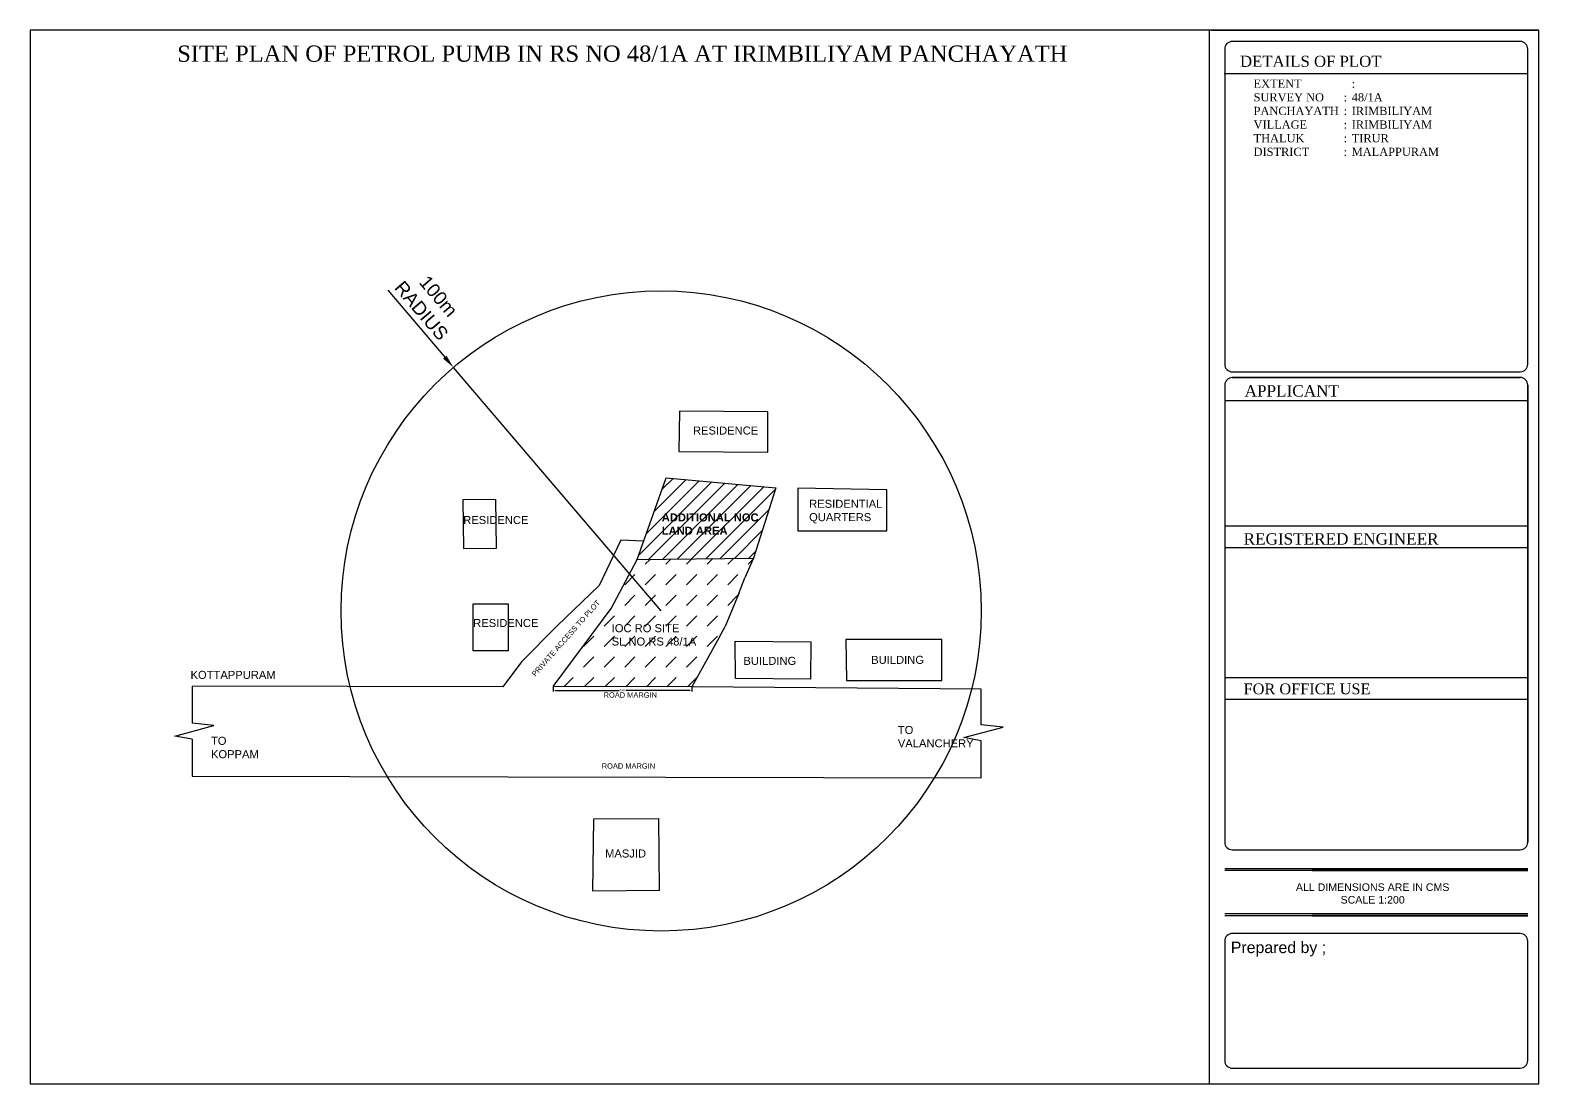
# Model space of a CAD drawing. Header units: metres. Extents: x 3996 to 16803, y -1642 to 12107.
# Drawn here: x 6093.2 to 6376, y 2655.7 to 2853.2 of the extents above; entities that cross this region are included whole.
import ezdxf

# ---------------------------------------------------------------- set-up
doc = ezdxf.new("R2010")
doc.units = ezdxf.units.M
doc.styles.add('SA', font='times.ttf')
doc.styles.get("Standard").update_dxf_attribs({"font": 'arial.ttf'})
doc.styles.add('style1', font='romand.shx', dxfattribs={"height": 5})
doc.dimstyles.new('300', dxfattribs={"dimtxt": 0.38, "dimasz": 0.4, "dimexe": 0.18, "dimexo": 0.0625, "dimgap": 0.09, "dimtad": 0, "dimdec": 0, "dimlfac": 100, "dimzin": 0, "dimdsep": 46, "dimtxsty": 'SA', "dimcen": 0.09, "dimadec": 0, "dimazin": 0, "dimtfac": 1, "dimtdec": 0, "dimtofl": 0, "dimtmove": 0, "dimatfit": 3, "dimfxl": 1, "dimtolj": 1, "dimtzin": 0, "dimarcsym": 0})
doc.dimstyles.new('ISO-25', dxfattribs={"dimtxt": 5, "dimasz": 2.5, "dimexe": 1.25, "dimexo": 0.625, "dimtad": 1, "dimzin": 9, "dimtxsty": 'Standard', "dimcen": 2.5, "dimadec": 0, "dimazin": 0, "dimtfac": 1, "dimtmove": 1, "dimatfit": 3, "dimfxl": 1, "dimarcsym": 0})

# ---------------------------------------------------------------- blocks, each defined once
blk = doc.blocks.new('*D39')
at = {"color": 0, "lineweight": -2, "transparency": 16777216}
for p, q in [((6160.25, 2804.46), (6170.95, 2791.91)), ((6211.5, 2744.34), (6172.57, 2790))]:
    blk.add_line(p, q, dxfattribs=at)
at = {"color": 0, "transparency": 16777216}
blk.add_solid([(6171.27, 2792.18), (6170.63, 2791.64), (6172.57, 2790)], dxfattribs=at)
at = {"layer": 'Defpoints', "color": 0, "transparency": 16777216}
for p in [(6172.57, 2790), (6211.5, 2744.34)]:
    blk.add_point(p, dxfattribs=at)
at = {"color": 0, "transparency": 16777216, "insert": (6168.16, 2802), "char_height": 5, "width": 5.7877, "attachment_point": 5, "rotation": 310.447}
blk.add_mtext('{\\H0.5x;100m RADIUS}', dxfattribs=at)
blk = doc.blocks.new('*D51')
at = {"color": 0, "lineweight": -2, "transparency": 16777216}
for p, q in [((6191.27, 2730.11), (6191.27, 2729.28)), ((6191.67, 2729.46), (6203.64, 2729.44)), ((6216.87, 2729.43), (6204.91, 2729.44)), ((6217.27, 2730.08), (6217.27, 2729.25))]:
    blk.add_line(p, q, dxfattribs=at)
at = {"color": 0, "transparency": 16777216}
for points in [[(6191.67, 2729.52), (6191.67, 2729.39), (6191.27, 2729.46)], [(6216.87, 2729.49), (6216.87, 2729.36), (6217.27, 2729.43)]]:
    blk.add_solid(points, dxfattribs=at)
at = {"layer": 'Defpoints', "color": 0, "transparency": 16777216}
for p in [(6191.27, 2730.17), (6191.27, 2729.46), (6217.27, 2730.14)]:
    blk.add_point(p, dxfattribs=at)
at = {"color": 0, "transparency": 16777216, "insert": (6204.27, 2729.44), "char_height": 0.38, "attachment_point": 5, "rotation": 359.9302, "style": 'SA'}
blk.add_mtext('\\A1;2600', dxfattribs=at)

msp = doc.modelspace()

# ---------------------------------------------------------------- hatches: boundary and pattern name
h = msp.add_hatch()
h.set_pattern_fill('ANSI31', color=256, scale=0.59)
h.set_pattern_definition([(45, (211.5895, -154.609), (-1.3245878, 1.3245878), [])])
h.paths.add_polyline_path([(6228.81494, 2754.25611), (6232.97469, 2767.41305), (6212.43596, 2769.31734), (6206.97617, 2753.97909)])
h.paths.add_polyline_path([(6211.07202, 2757.785), (6230.14228, 2757.785), (6230.14228, 2763.37606), (6211.07202, 2763.37606)], flags=24)
h = msp.add_hatch()
h.set_pattern_fill('DASH', color=256, scale=0.86, angle=45)
h.set_pattern_definition([(45, (211.5895, -154.609), (0, 3.8615101), [2.7305, -2.7305])])
h.paths.add_polyline_path([(6226.07232, 2747.59487), (6227.20299, 2750.56391), (6228.81494, 2754.25611), (6206.97617, 2753.97909), (6202.12313, 2744.80386), (6191.27232, 2730.17032), (6217.2723, 2730.13864), (6222.33421, 2739.35252), (6223.47222, 2741.42397)])
h.paths.add_polyline_path([(6201.65059, 2736.99398), (6218.34499, 2736.99398), (6218.34499, 2742.61165), (6201.65059, 2742.61165)], flags=24)

# ---------------------------------------------------------------- linework, layer by layer
for p, q in [((6314.22148, 2853.21712), (6314.22148, 2655.70731)), ((6314.63118, 2853.21712), (6375.9845, 2853.21712)), ((6317.0271, 2845.07918), (6373.9087, 2845.07918)), ((6317.22504, 2845.07918), (6373.90476, 2845.07918)), ((6372.48492, 2788.11303), (6318.53102, 2788.11303)), ((6318.53102, 2788.11303), (6372.48492, 2788.11303)), ((6317.11118, 2786.69319), (6317.11118, 2701.00813)), ((6373.90476, 2786.69319), (6373.90476, 2701.00813)), ((6317.11118, 2783.81984), (6373.90476, 2783.81984)), ((6214.91658, 2781.78789), (6214.82615, 2774.23106)), ((6231.51125, 2781.69926), (6214.91658, 2781.78789)), ((6231.47089, 2774.14215), (6231.51125, 2781.69926)), ((6214.82615, 2774.23106), (6231.47089, 2774.14215)), ((6206.97617, 2753.97909), (6212.43596, 2769.31734)), ((6212.43596, 2769.31734), (6232.97469, 2767.41305)), ((6232.97469, 2767.41305), (6228.81494, 2754.25611)), ((6237.10561, 2767.34593), (6237.10561, 2759.38223)), ((6253.75937, 2767.05474), (6237.10561, 2767.34593)), ((6253.76061, 2766.81501), (6253.75937, 2767.05474)), ((6253.76061, 2759.38223), (6253.76061, 2766.81501)), ((6180.51746, 2765.23567), (6174.34999, 2765.17514)), ((6174.35023, 2765.15077), (6174.43966, 2756.03968)), ((6180.60713, 2756.10022), (6180.51746, 2765.23567)), ((6317.11118, 2760.29338), (6373.90476, 2760.29338)), ((6317.11118, 2760.29338), (6373.90476, 2760.29338)), ((6203.90406, 2757.63346), (6199.86658, 2749.15088)), ((6208.19836, 2757.4126), (6203.90406, 2757.63346)), ((6237.10561, 2759.38223), (6253.76061, 2759.38223)), ((6174.43966, 2756.03968), (6180.60713, 2756.10022)), ((6206.97617, 2753.97909), (6228.81494, 2754.25611)), ((6228.81494, 2754.25611), (6227.20299, 2750.56391)), ((6317.11118, 2756.21484), (6373.90476, 2756.21484)), ((6202.12313, 2744.80386), (6206.97617, 2753.97909)), ((6199.86658, 2749.15088), (6191.93084, 2741.50265)), ((6226.07232, 2747.59487), (6227.20299, 2750.56391)), ((6176.26356, 2745.67754), (6182.81253, 2745.67754)), ((6176.26356, 2736.89617), (6176.26356, 2745.67754)), ((6182.81253, 2745.67754), (6182.81253, 2736.89617)), ((6226.07232, 2747.59487), (6223.47222, 2741.42397)), ((6191.27232, 2730.17032), (6202.12313, 2744.80386)), ((6191.93084, 2741.50265), (6185.33325, 2734.82804)), ((6222.33421, 2739.35252), (6223.47222, 2741.42397)), ((6222.33421, 2739.35252), (6217.2723, 2730.13864)), ((6225.36916, 2738.7059), (6239.54124, 2738.53285)), ((6225.40337, 2731.71351), (6225.36916, 2738.7059)), ((6239.54124, 2738.53285), (6239.45587, 2731.54192)), ((6264.11604, 2738.99511), (6246.10032, 2738.99511)), ((6246.10032, 2738.99511), (6246.21869, 2731.33416)), ((6264.11604, 2731.33416), (6264.11604, 2738.99511)), ((6182.81253, 2736.89617), (6176.26356, 2736.89617)), ((6185.33325, 2734.82804), (6181.80886, 2730.14581)), ((6239.45587, 2731.54192), (6225.40337, 2731.71351)), ((6317.11118, 2731.87907), (6373.90476, 2731.87907)), ((6317.11118, 2731.87907), (6373.90476, 2731.87907)), ((6123.60727, 2730.26555), (6123.59296, 2723.31203)), ((6181.80886, 2730.14581), (6123.60727, 2730.26555)), ((6217.2723, 2730.13864), (6191.27232, 2730.17032)), ((6271.49568, 2729.70748), (6217.2723, 2730.13864)), ((6246.21869, 2731.33416), (6264.11604, 2731.33416)), ((6271.48189, 2723.00776), (6271.49568, 2729.70748)), ((6317.11118, 2727.80054), (6373.90476, 2727.80054)), ((6127.6842, 2722.88479), (6123.59296, 2723.31203)), ((6275.57313, 2722.58053), (6271.48189, 2723.00776)), ((6120.3335, 2720.90689), (6127.6842, 2722.88479)), ((6123.58679, 2720.31203), (6120.3335, 2720.90689)), ((6123.58679, 2720.31203), (6123.57248, 2713.35851)), ((6268.22243, 2720.60263), (6275.57313, 2722.58053)), ((6271.47572, 2720.00777), (6268.22243, 2720.60263)), ((6271.46141, 2713.05425), (6271.47572, 2720.00777)), ((6123.57248, 2713.35851), (6271.46141, 2713.05425)), ((6198.6865, 2691.83715), (6198.85247, 2705.35084)), ((6198.85247, 2705.35084), (6210.97238, 2705.46345)), ((6210.97238, 2705.46345), (6211.09791, 2691.95247)), ((6373.90476, 2696.03869), (6317.11118, 2696.03869)), ((6373.90476, 2695.68373), (6317.11118, 2695.68373)), ((6333.51174, 2696.03869), (6373.90476, 2696.03869)), ((6333.51174, 2695.68373), (6373.90476, 2695.68373)), ((6211.09791, 2691.95247), (6198.6865, 2691.83715)), ((6373.90476, 2687.57195), (6317.11118, 2687.57195)), ((6373.90476, 2687.21699), (6317.11118, 2687.21699)), ((6333.51174, 2687.57195), (6373.90476, 2687.57195)), ((6333.51174, 2687.57195), (6373.90476, 2687.57195)), ((6333.51174, 2687.21699), (6373.90476, 2687.21699)), ((6333.51174, 2687.21699), (6373.90476, 2687.21699))]:
    msp.add_line(p, q)
at = {"color": 0}
msp.add_lwpolyline([(6093.23361, 2655.70731), (6375.9845, 2655.70731), (6375.9845, 2853.21712), (6093.23361, 2853.21712)], close=True, dxfattribs=at)
for points in [[(6373.90476, 2809.99589), (6373.90948, 2849.24973), (6373.90948, 2849.67848, 0.414213562), (6372.48964, 2851.09832), (6318.53574, 2851.09832, 0.426368148), (6317.1159, 2849.67848), (6317.1159, 2849.24973)], [(6317.11118, 2849.24973), (6317.11118, 2791.47968), (6317.11118, 2790.59775, 0.426368148), (6318.53102, 2789.17791), (6372.48492, 2789.17791, 0.414213562), (6373.90476, 2790.59775), (6373.90476, 2791.47968), (6373.90476, 2809.99589)], [(6373.90476, 2678.93326), (6373.90476, 2682.46052, 0.414213562), (6372.48492, 2683.88036), (6318.53102, 2683.88036, 0.426368148), (6317.11118, 2682.46052), (6317.11118, 2678.93326)], [(6317.11118, 2678.93326), (6317.11118, 2660.06893, 0.426368148), (6318.53102, 2658.64909), (6372.48492, 2658.64909, 0.414213562), (6373.90476, 2660.06893), (6373.90476, 2678.93326)]]:
    msp.add_lwpolyline(points, format="xyb")
msp.add_lwpolyline([(6373.90476, 2701.00813), (6373.90476, 2786.69319, 0.414213562), (6372.48492, 2788.11303), (6318.53102, 2788.11303, 0.386735457), (6317.11118, 2786.69319), (6317.11118, 2701.00813, 0.438417056), (6318.53102, 2699.58829), (6372.48492, 2699.58829, 0.414213562)], format="xyb", close=True)
msp.add_circle((6211.49568, 2744.3444), 60)

# ---------------------------------------------------------------- texts
at = {"color": 6, "attachment_point": 1, "style": 'SA'}
for s, insert, char_height, width in [('\\A1;\\pxqc;{\\C256;SITE PLAN OF PETROL PUMB IN RS NO 48/1A AT IRIMBILIYAM PANCHAYATH\\P }', (6080.95066, 2850.33901), 3.0425131, 246.5338524), ('\\pxt11,12;{\\C256;EXTENT^I^I:^I\\PSURVEY NO^I:^I48/1A\\PPANCHAYATH ^I:^IIRIMBILIYAM\\PVILLAGE^I:^IIRIMBILIYAM\\P\\pt10,11,12;THALUK^I^I:^ITIRUR\\PDISTRICT^I^I:^IMALAPPURAM}', (6322.529, 2843.95789), 1.5330948, 44.1198851)]:
    msp.add_mtext(s, dxfattribs=dict(at, insert=insert, char_height=char_height, width=width))
at = {"attachment_point": 1}
for s, insert, char_height, width, style in [('{\\fTimes New Roman|b0|i0|c0|p18;DETAILS OF PLOT}', (6319.97644, 2848.42482), 2.0790506, 158.0400113, 'SA'), ('{\\fTimes New Roman|b0|i0|c0|p18;APPLICANT}', (6320.83907, 2786.66215), 2.1297592, 21.1901124, 'style1'), ('{\\fTimes New Roman|b0|i0|c0|p18;REGISTERED ENGINEER}', (6320.65267, 2758.91504), 2.1297592, 41.0456994, 'style1'), ('{\\fTimes New Roman|b0|i0|c0|p18;FOR OFFICE USE}', (6320.65267, 2730.75356), 2.0232712, 65.4919645, 'style1')]:
    msp.add_mtext(s, dxfattribs=dict(at, insert=insert, char_height=char_height, width=width, style=style))
for s, width, insert, char_height in [('RESIDENCE', 11.5646284, (6217.45508, 2778.9177), 1.5), ('{\\fArial|b1|i0|c0|p34;ADDITIONAL NOC LAND AREA}', 19.3769669, (6211.60766, 2762.62964), 1.5), ('RESIDENTIAL \\PQUARTERS', 11.5646284, (6239.22309, 2765.18177), 1.5), ('RESIDENCE', 11.5646284, (6174.39495, 2762.14639), 1.5), ('RESIDENCE', 11.5646284, (6176.26356, 2742.83801), 1.5), ('IOC RO SITE\\PSL NO RS 48/1A', 18.2353424, (6202.22102, 2741.86625), 1.5), ('BUILDING', 11.5646284, (6226.91274, 2735.73949), 1.5), ('BUILDING', 11.5646284, (6250.85874, 2735.93421), 1.5), ('KOTTAPPURAM', 11.5646284, (6123.29168, 2733.11775), 1.5), ('ROAD MARGIN', 27.7802903, (6200.70485, 2729.09359), 1), ('TO\\PKOPPAM', 11.5646284, (6127.11499, 2720.7536), 1.5), ('TO\\PVALANCHERY', 11.5646284, (6255.85286, 2722.78618), 1.5), ('ROAD MARGIN', 45.3461151, (6200.35079, 2715.78896), 1), ('MASJID', 11.5646284, (6200.97814, 2699.63308), 1.5)]:
    msp.add_mtext_dynamic_manual_height_columns(s, width=width, gutter_width=12.5, heights=[0], dxfattribs=dict(at, insert=insert, char_height=char_height))
at = {"insert": (6187.15267, 2732.65124), "char_height": 1, "attachment_point": 1, "rotation": 48.4915085}
msp.add_mtext_dynamic_manual_height_columns('PRIVATE ACCESS TO PLOT', width=53.6565614, gutter_width=12.5, heights=[0], dxfattribs=at)
at = {"insert": (6323.16706, 2693.28644), "char_height": 1.4198395, "width": 43.3486644, "attachment_point": 1}
msp.add_mtext('\\pxqc;ALL DIMENSIONS ARE IN CMS\\PSCALE 1:200', dxfattribs=at)
at = {"color": 0, "lineweight": 20, "insert": (6318.25762, 2682.34609), "char_height": 2.1297592, "width": 49.4384797, "attachment_point": 1}
msp.add_mtext('Prepared by ;', dxfattribs=at)

# ---------------------------------------------------------------- dimensions: what is measured, and where the dimension line sits
dim = msp.add_radius_dim(center=(6211.49568, 2744.3444), mpoint=(6172.571, 2790.00477), text='{\\H0.5x;100m RADIUS}', dimstyle='ISO-25')
dim.commit()
dim.dimension.update_dxf_attribs({"geometry": '*D39', "text_midpoint": (6168.15545, 2802.00179)})
dim = msp.add_aligned_dim(p1=(6217.2723, 2730.13864), p2=(6191.27232, 2730.17032), distance=0.71247, dimstyle='300')
dim.commit()
dim.dimension.update_dxf_attribs({"geometry": '*D51', "text_midpoint": (6204.27144, 2729.44201)})

doc.saveas('drawing.dxf')
